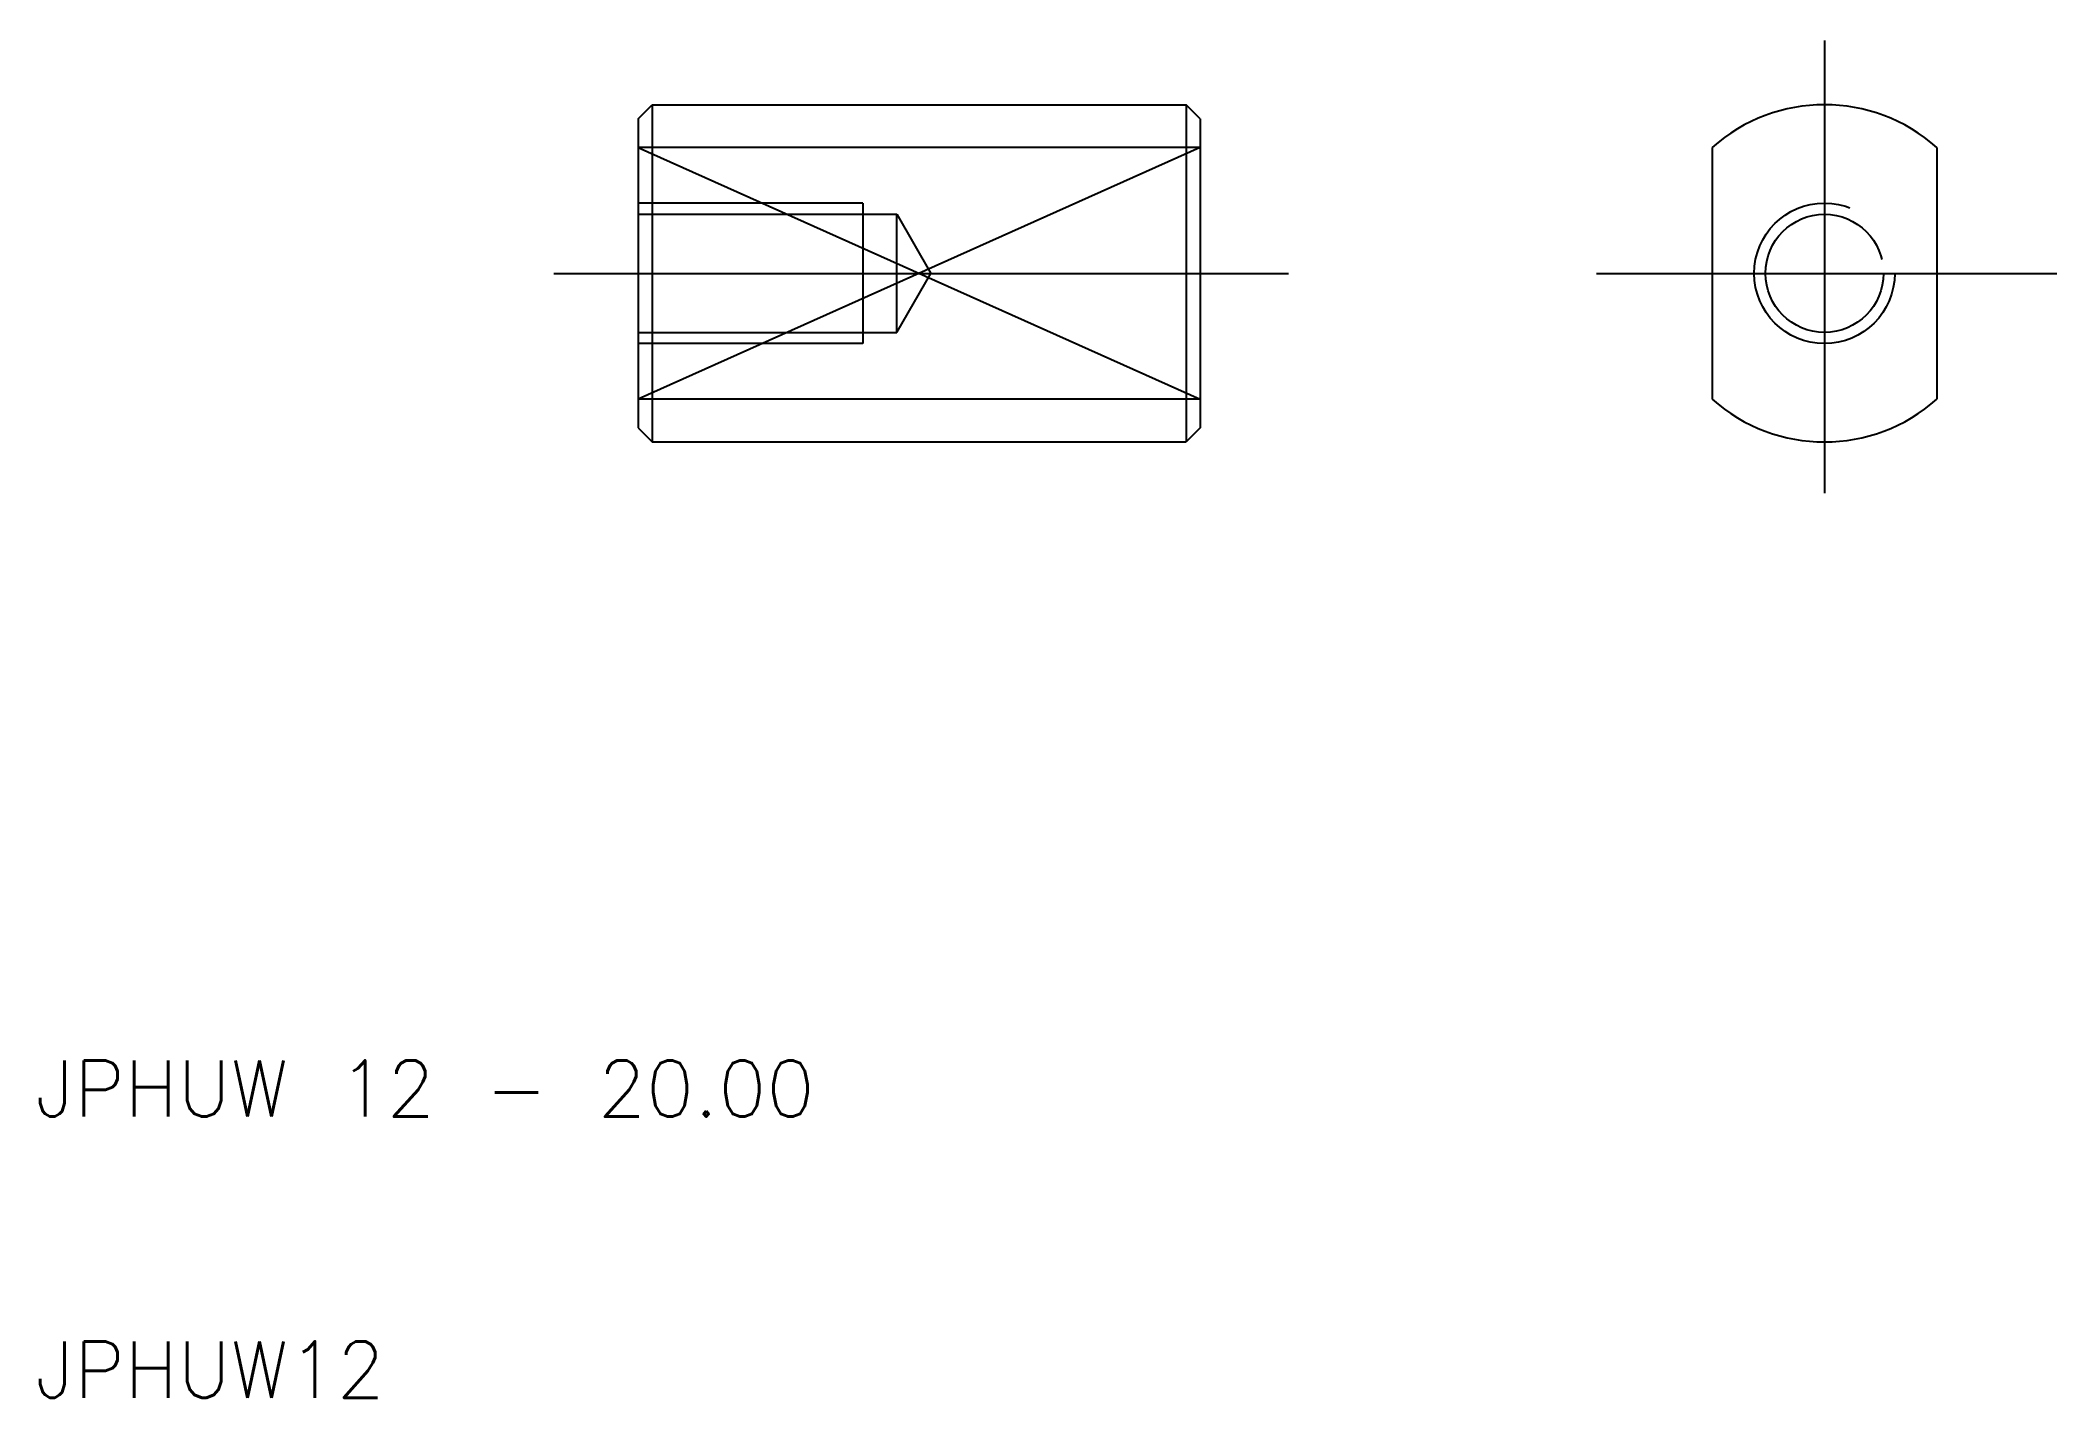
# Model space of a CAD drawing. Extents: x 10.2 to 81.9, y 10 to 58.3.
import ezdxf

# ---------------------------------------------------------------- set-up
doc = ezdxf.new("R2010")
doc.units = 0
doc.linetypes.add('CENTER', pattern=[50.8, 31.75, -6.35, 6.35, -6.35])
doc.linetypes.add('DASHED', pattern=[19.05, 12.7, -6.35])
doc.layers.get('0').update_dxf_attribs({"linetype": 'CONTINUOUS'})
doc.layers.add('CENTER', color=1, linetype='CENTER')
doc.styles.get("Standard").update_dxf_attribs({"font": 'txt.shx'})

msp = doc.modelspace()

# ---------------------------------------------------------------- linework, layer by layer
at = {"color": 7, "linetype": 'CONTINUOUS'}
for p, q in [((31.442, 55.5), (31.942, 56)), ((31.942, 56), (31.942, 44)), ((31.942, 56), (50.942, 56)), ((50.942, 56), (50.942, 44)), ((51.442, 55.5), (50.942, 56)), ((31.442, 55.5), (31.442, 44.5)), ((51.442, 55.5), (51.442, 44.5)), ((69.653, 54.472), (69.653, 45.528)), ((77.653, 54.472), (77.653, 45.528)), ((31.442, 44.5), (31.942, 44)), ((51.442, 44.5), (50.942, 44)), ((31.942, 44), (50.942, 44))]:
    msp.add_line(p, q, dxfattribs=at)
at = {"color": 7}
for p, q in [((51.442, 54.472), (31.442, 54.472)), ((51.442, 45.528), (31.442, 45.528))]:
    msp.add_line(p, q, dxfattribs=at)
at = {"color": 3}
for p, q in [((31.442, 54.472), (51.442, 45.528)), ((51.442, 54.472), (31.442, 45.528))]:
    msp.add_line(p, q, dxfattribs=at)
at = {"color": 3, "linetype": 'DASHED'}
for p, q in [((39.442, 52.5), (31.442, 52.5)), ((39.442, 52.5), (39.442, 47.5)), ((31.442, 52.1), (40.642, 52.1)), ((40.642, 47.9), (40.642, 52.1)), ((40.642, 52.1), (41.854, 50)), ((40.642, 47.9), (41.854, 50)), ((31.442, 47.9), (40.642, 47.9)), ((39.442, 47.5), (31.442, 47.5))]:
    msp.add_line(p, q, dxfattribs=at)
for radius in [2.5, 2.1]:
    msp.add_circle((73.653, 50), radius, dxfattribs=at)
at = {"color": 7, "linetype": 'CONTINUOUS'}
for start, end in [(48.18969, 131.81031), (228.18969, 311.81031)]:
    msp.add_arc((73.653, 50), 6, start, end, dxfattribs=at)
at = {"layer": 'CENTER', "color": 1, "linetype": 'CENTER'}
for p, q in [((73.653, 58.289), (73.653, 42.185)), ((28.442, 50), (54.582, 50)), ((65.537, 50), (81.914, 50))]:
    msp.add_line(p, q, dxfattribs=at)

# ---------------------------------------------------------------- texts
at = {"color": 7, "linetype": 'CONTINUOUS'}
for s, p in [('JPHUW 12 - 20.00', (10, 20)), ('JPHUW12', (10, 10))]:
    msp.add_text(s, height=2, dxfattribs=at).set_placement(p)

doc.saveas('drawing.dxf')
